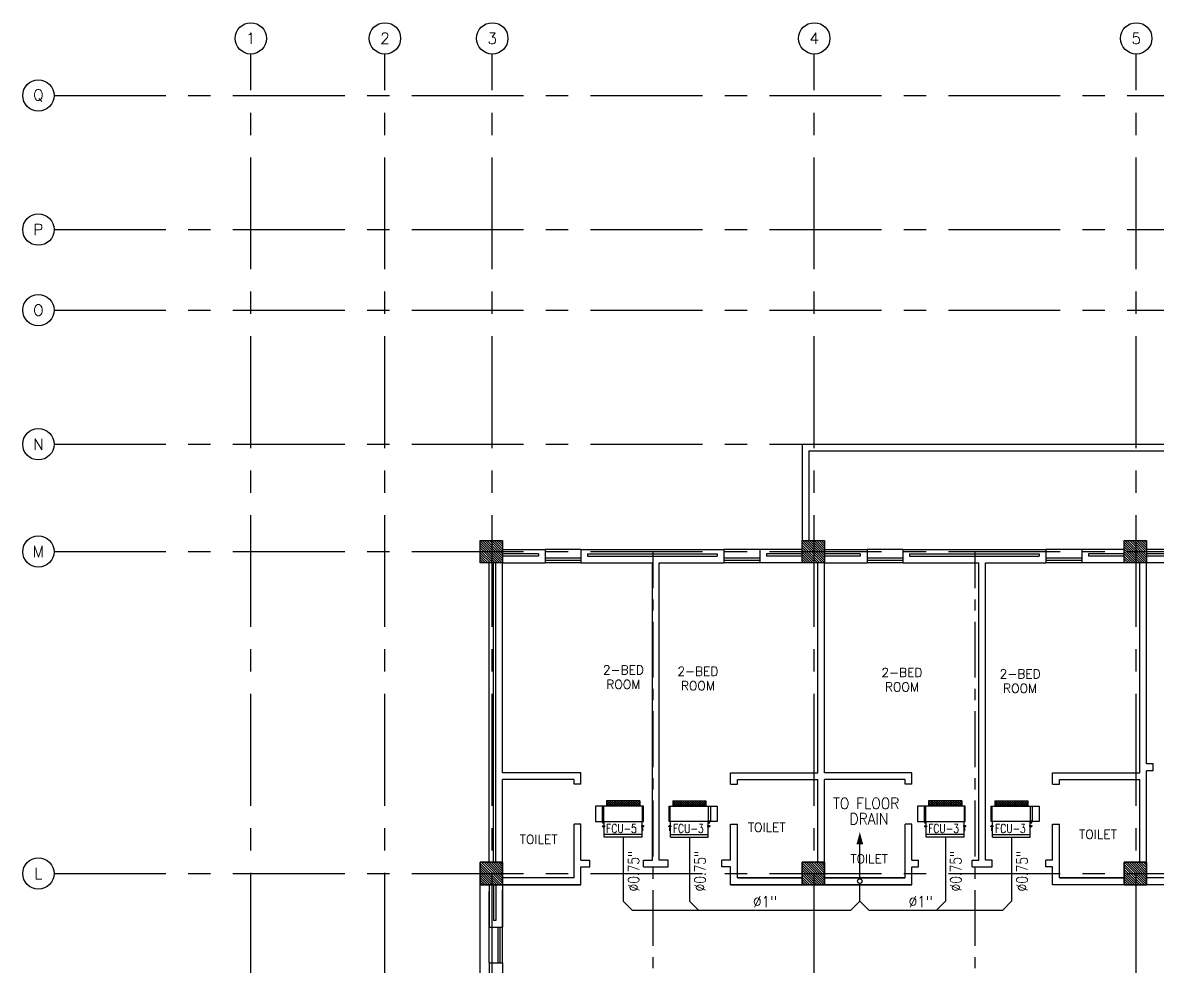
# Model space of a CAD drawing. Extents: x 417866242 to 417866633, y 43498034 to 43498122.
# Drawn here: x 417866557.27 to 417866582.64, y 43498089.98 to 43498111.09 of the extents above; entities that cross this region are included whole.
import ezdxf
from ezdxf.enums import TextEntityAlignment as Align

# ---------------------------------------------------------------- set-up
doc = ezdxf.new("R2010")
doc.units = 0
doc.header["$MEASUREMENT"] = 0
doc.linetypes.add('CENTER', pattern=[2, 1.25, -0.25, 0.25, -0.25])
doc.linetypes.add('CENTERX2', pattern=[4, 2.5, -0.5, 0.5, -0.5])
doc.layers.get('0').update_dxf_attribs({"linetype": 'CONTINUOUS'})
for name, color, linetype in [('AC-CD', 6, 'CONTINUOUS'), ('AC-TEXT', 2, 'CONTINUOUS'), ('AX', 11, 'CONTINUOUS'), ('AX-CR', 7, 'CONTINUOUS'), ('AX-TXT', 2, 'CONTINUOUS'), ('AXES', 11, 'CENTERX2'), ('AXES1', 11, 'CENTER'), ('COL', 11, 'CONTINUOUS'), ('FCU', 6, 'CONTINUOUS'), ('HAT', 11, 'CONTINUOUS'), ('INSUL', 11, 'CONTINUOUS'), ('P-SOLIDWASTE', 6, 'CONTINUOUS'), ('PROJ-L', 11, 'CONTINUOUS'), ('RM-NAME', 11, 'CONTINUOUS'), ('TEXTN', 2, 'CONTINUOUS'), ('WALL', 11, 'CONTINUOUS'), ('WIN', 11, 'CONTINUOUS')]:
    doc.layers.add(name, color=color, linetype=linetype)
doc.styles.add('ROMANS', font='ROMANS.shx', dxfattribs={"width": 0.6})

# ---------------------------------------------------------------- blocks, each defined once
blk = doc.blocks.new('AXU')
at = {"layer": 'AX-CR'}
blk.add_circle((0, 350), 350, dxfattribs=at)
at = {"layer": 'AX-TXT', "style": 'ROMANS'}
blk.add_attdef('AX', text='', height=250, dxfattribs=at).set_placement((0, 350), align=Align.MIDDLE)
blk = doc.blocks.new('AXL')
at = {"layer": 'AX-CR'}
blk.add_circle((-350, 0), 350, dxfattribs=at)
at = {"layer": 'AX-TXT', "style": 'ROMANS'}
blk.add_attdef('AX', text='', height=250, dxfattribs=at).set_placement((-350, 0), align=Align.MIDDLE)
blk = doc.blocks.new('*X63')
at = {"color": 0}
for p, q in [((253129, 177132), (253586, 177590)), ((253129, 177185), (253533, 177590)), ((253129, 177238), (253480, 177590)), ((253129, 177291), (253427, 177590)), ((253129, 177344), (253374, 177590)), ((253129, 177397), (253321, 177590)), ((253129, 177450), (253268, 177590)), ((253129, 177503), (253215, 177590)), ((253129, 177557), (253162, 177590)), ((253139, 177090), (253629, 177579)), ((253192, 177090), (253629, 177526)), ((253245, 177090), (253629, 177473)), ((253298, 177090), (253629, 177420)), ((253351, 177090), (253629, 177367)), ((253404, 177090), (253629, 177314)), ((253457, 177090), (253629, 177261)), ((253510, 177090), (253629, 177208)), ((253563, 177090), (253629, 177155)), ((253616, 177090), (253629, 177102))]:
    blk.add_line(p, q, dxfattribs=at)
blk = doc.blocks.new('*X64')
at = {"color": 0}
for p, q in [((245927, 177090), (246427, 177590)), ((245929, 177145), (246374, 177590)), ((245929, 177198), (246321, 177590)), ((245929, 177251), (246267, 177590)), ((245929, 177304), (246214, 177590)), ((245929, 177357), (246161, 177590)), ((245929, 177410), (246108, 177590)), ((245929, 177463), (246055, 177590)), ((245929, 177516), (246002, 177590)), ((245929, 177569), (245949, 177590)), ((245980, 177090), (246429, 177539)), ((246033, 177090), (246429, 177486)), ((246086, 177090), (246429, 177433)), ((246139, 177090), (246429, 177380)), ((246192, 177090), (246429, 177327)), ((246245, 177090), (246429, 177274)), ((246298, 177090), (246429, 177220)), ((246351, 177090), (246429, 177167)), ((246404, 177090), (246429, 177114))]:
    blk.add_line(p, q, dxfattribs=at)
blk = doc.blocks.new('*X65')
at = {"color": 0}
for p, q in [((238729, 177104), (239214, 177590)), ((238729, 177157), (239161, 177590)), ((238729, 177210), (239108, 177590)), ((238729, 177263), (239055, 177590)), ((238729, 177316), (239002, 177590)), ((238729, 177369), (238949, 177590)), ((238729, 177422), (238896, 177590)), ((238729, 177475), (238843, 177590)), ((238729, 177528), (238790, 177590)), ((238729, 177581), (238737, 177590)), ((238767, 177090), (239229, 177551)), ((238820, 177090), (239229, 177498)), ((238873, 177090), (239229, 177445)), ((238926, 177090), (239229, 177392)), ((238979, 177090), (239229, 177339)), ((239032, 177090), (239229, 177286)), ((239085, 177090), (239229, 177233)), ((239138, 177090), (239229, 177180)), ((239191, 177090), (239229, 177127))]:
    blk.add_line(p, q, dxfattribs=at)
blk = doc.blocks.new('*X72')
at = {"color": 0}
for p, q in [((253129, 169920), (253599, 170390)), ((253129, 169973), (253545, 170390)), ((253129, 170026), (253492, 170390)), ((253129, 170079), (253439, 170390)), ((253129, 170132), (253386, 170390)), ((253129, 170185), (253333, 170390)), ((253129, 170238), (253280, 170390)), ((253129, 170291), (253227, 170390)), ((253129, 170344), (253174, 170390)), ((253152, 169890), (253629, 170367)), ((253205, 169890), (253629, 170314)), ((253258, 169890), (253629, 170261)), ((253311, 169890), (253629, 170208)), ((253364, 169890), (253629, 170155)), ((253417, 169890), (253629, 170102)), ((253470, 169890), (253629, 170049)), ((253523, 169890), (253629, 169996)), ((253576, 169890), (253629, 169942))]:
    blk.add_line(p, q, dxfattribs=at)
blk = doc.blocks.new('COL50')
at = {"layer": 'COL'}
blk.add_lwpolyline([(-250, 250), (-250, -250), (250, -250), (250, 250)], close=True, dxfattribs=at)
blk = doc.blocks.new('*X71')
at = {"color": 0}
for p, q in [((245929, 169932), (246386, 170390)), ((245929, 169985), (246333, 170390)), ((245929, 170038), (246280, 170390)), ((245929, 170091), (246227, 170390)), ((245929, 170144), (246174, 170390)), ((245929, 170197), (246121, 170390)), ((245929, 170250), (246068, 170390)), ((245929, 170303), (246015, 170390)), ((245929, 170357), (245962, 170390)), ((245939, 169890), (246429, 170379)), ((245992, 169890), (246429, 170326)), ((246045, 169890), (246429, 170273)), ((246098, 169890), (246429, 170220)), ((246151, 169890), (246429, 170167)), ((246204, 169890), (246429, 170114)), ((246257, 169890), (246429, 170061)), ((246310, 169890), (246429, 170008)), ((246363, 169890), (246429, 169955)), ((246416, 169890), (246429, 169902))]:
    blk.add_line(p, q, dxfattribs=at)
blk = doc.blocks.new('*X70')
at = {"color": 0}
for p, q in [((238727, 169890), (239227, 170390)), ((238729, 169945), (239174, 170390)), ((238729, 169998), (239121, 170390)), ((238729, 170051), (239067, 170390)), ((238729, 170104), (239014, 170390)), ((238729, 170157), (238961, 170390)), ((238729, 170210), (238908, 170390)), ((238729, 170263), (238855, 170390)), ((238729, 170316), (238802, 170390)), ((238729, 170369), (238749, 170390)), ((238780, 169890), (239229, 170339)), ((238833, 169890), (239229, 170286)), ((238886, 169890), (239229, 170233)), ((238939, 169890), (239229, 170180)), ((238992, 169890), (239229, 170127)), ((239045, 169890), (239229, 170074)), ((239098, 169890), (239229, 170020)), ((239151, 169890), (239229, 169967)), ((239204, 169890), (239229, 169914))]:
    blk.add_line(p, q, dxfattribs=at)
blk = doc.blocks.new('RM1')
at = {"layer": 'RM-NAME', "style": 'ROMANS'}
for tag, p in [('ROOMNAME1', (0, 324)), ('ROOMNAME2', (0, 0))]:
    blk.add_attdef(tag, text='', height=200, dxfattribs=at).set_placement(p, align=Align.MIDDLE)
blk = doc.blocks.new('*X103')
at = {"color": 0}
for p, q in [((16890, -2467), (16943, -2414)), ((16890, -2520), (16990, -2420)), ((16990, -2565), (16890, -2465)), ((16890, -2573), (16990, -2473)), ((16990, -2619), (16890, -2519)), ((16890, -2626), (16990, -2526)), ((16990, -2512), (16892, -2414)), ((16990, -2459), (16945, -2414)), ((16990, -2672), (16890, -2572)), ((16890, -2679), (16990, -2579)), ((16990, -2725), (16890, -2625)), ((16890, -2732), (16990, -2632)), ((16990, -2778), (16890, -2678)), ((16890, -2785), (16990, -2685)), ((16990, -2831), (16890, -2731)), ((16890, -2838), (16990, -2738)), ((16990, -2884), (16890, -2784)), ((16890, -2891), (16990, -2791)), ((16990, -2937), (16890, -2837)), ((16890, -2944), (16990, -2844)), ((16990, -2990), (16890, -2890)), ((16890, -2997), (16990, -2897)), ((16990, -3043), (16890, -2943)), ((16890, -3050), (16990, -2950)), ((16990, -3096), (16890, -2996)), ((16890, -3103), (16990, -3003)), ((16990, -3149), (16890, -3049)), ((16944, -3155), (16890, -3102)), ((16892, -3155), (16990, -3056)), ((16945, -3155), (16990, -3109))]:
    blk.add_line(p, q, dxfattribs=at)
blk = doc.blocks.new('*X102')
at = {"color": 0}
for p, q in [((16890, -2467), (16943, -2414)), ((16890, -2520), (16990, -2420)), ((16990, -2565), (16890, -2465)), ((16890, -2573), (16990, -2473)), ((16990, -2619), (16890, -2519)), ((16890, -2626), (16990, -2526)), ((16990, -2512), (16892, -2414)), ((16990, -2459), (16945, -2414)), ((16990, -2672), (16890, -2572)), ((16890, -2679), (16990, -2579)), ((16990, -2725), (16890, -2625)), ((16890, -2732), (16990, -2632)), ((16990, -2778), (16890, -2678)), ((16890, -2785), (16990, -2685)), ((16990, -2831), (16890, -2731)), ((16890, -2838), (16990, -2738)), ((16990, -2884), (16890, -2784)), ((16890, -2891), (16990, -2791)), ((16990, -2937), (16890, -2837)), ((16890, -2944), (16990, -2844)), ((16990, -2990), (16890, -2890)), ((16890, -2997), (16990, -2897)), ((16990, -3043), (16890, -2943)), ((16890, -3050), (16990, -2950)), ((16990, -3096), (16890, -2996)), ((16890, -3103), (16990, -3003)), ((16990, -3149), (16890, -3049)), ((16944, -3155), (16890, -3102)), ((16892, -3155), (16990, -3056)), ((16945, -3155), (16990, -3109))]:
    blk.add_line(p, q, dxfattribs=at)

msp = doc.modelspace()

# ---------------------------------------------------------------- linework, layer by layer
at = {"layer": 'AC-CD'}
for p, q in [((417866570.693, 43498092.871), (417866570.693, 43498091.44)), ((417866572.179, 43498092.871), (417866572.179, 43498091.44)), ((417866575.985, 43498091.937), (417866575.985, 43498092.756)), ((417866577.899, 43498092.871), (417866577.899, 43498091.44)), ((417866579.379, 43498092.871), (417866579.379, 43498091.44)), ((417866575.985, 43498091.44), (417866575.985, 43498091.837)), ((417866570.693, 43498091.44), (417866570.893, 43498091.24)), ((417866572.179, 43498091.44), (417866572.379, 43498091.24)), ((417866575.785, 43498091.24), (417866575.985, 43498091.44)), ((417866576.185, 43498091.24), (417866575.985, 43498091.44)), ((417866577.899, 43498091.44), (417866577.699, 43498091.24)), ((417866579.379, 43498091.44), (417866579.179, 43498091.24)), ((417866570.893, 43498091.24), (417866575.785, 43498091.24)), ((417866576.185, 43498091.24), (417866579.179, 43498091.24))]:
    msp.add_line(p, q, dxfattribs=at)
msp.add_circle((417866575.985, 43498091.887), 0.05, dxfattribs=at)
at = {"layer": 'AXES'}
for p, q in [((417866562.366, 43498033.573), (417866562.366, 43498110.385)), ((417866565.366, 43498033.573), (417866565.366, 43498110.385)), ((417866567.766, 43498033.573), (417866567.766, 43498110.385)), ((417866574.966, 43498033.573), (417866574.966, 43498110.385)), ((417866582.166, 43498033.573), (417866582.166, 43498110.385)), ((417866557.966, 43498109.457), (417866626.006, 43498109.457)), ((417866557.966, 43498106.457), (417866626.006, 43498106.457)), ((417866557.966, 43498104.657), (417866626.006, 43498104.657)), ((417866557.966, 43498101.657), (417866626.006, 43498101.657)), ((417866557.966, 43498099.257), (417866626.006, 43498099.257)), ((417866557.966, 43498092.057), (417866626.006, 43498092.057))]:
    msp.add_line(p, q, dxfattribs=at)
at = {"layer": 'AXES1'}
for p, q in [((417866571.366, 43498040.437), (417866571.366, 43498099.257)), ((417866578.566, 43498040.437), (417866578.566, 43498099.257))]:
    msp.add_line(p, q, dxfattribs=at)
at = {"layer": 'COL'}
for points in [[(417866567.496, 43498099.007), (417866567.496, 43498099.507), (417866567.996, 43498099.507), (417866567.996, 43498099.007)], [(417866574.696, 43498099.007), (417866574.696, 43498099.507), (417866575.196, 43498099.507), (417866575.196, 43498099.007)], [(417866581.896, 43498099.007), (417866581.896, 43498099.507), (417866582.396, 43498099.507), (417866582.396, 43498099.007)]]:
    msp.add_lwpolyline(points, close=True, dxfattribs=at)
at = {"layer": 'FCU', "color": 3}
for p, q in [((417866570.322, 43498093.683), (417866570.322, 43498093.56)), ((417866571.064, 43498093.683), (417866570.322, 43498093.683)), ((417866571.064, 43498093.683), (417866571.064, 43498093.56)), ((417866571.803, 43498093.683), (417866572.544, 43498093.683)), ((417866571.803, 43498093.683), (417866571.803, 43498093.56)), ((417866572.544, 43498093.683), (417866572.544, 43498093.56)), ((417866577.522, 43498093.683), (417866577.522, 43498093.56)), ((417866578.264, 43498093.683), (417866577.522, 43498093.683)), ((417866578.264, 43498093.683), (417866578.264, 43498093.56)), ((417866579.003, 43498093.683), (417866579.744, 43498093.683)), ((417866579.003, 43498093.683), (417866579.003, 43498093.56)), ((417866579.744, 43498093.683), (417866579.744, 43498093.56)), ((417866570.224, 43498093.56), (417866570.071, 43498093.56)), ((417866570.071, 43498093.56), (417866570.071, 43498093.217)), ((417866570.262, 43498093.217), (417866570.262, 43498093.56)), ((417866571.064, 43498093.583), (417866570.322, 43498093.583)), ((417866571.123, 43498093.217), (417866571.123, 43498093.56)), ((417866571.743, 43498093.217), (417866571.743, 43498093.56)), ((417866571.803, 43498093.583), (417866572.544, 43498093.583)), ((417866572.604, 43498093.217), (417866572.604, 43498093.56)), ((417866572.642, 43498093.56), (417866572.795, 43498093.56)), ((417866572.795, 43498093.56), (417866572.795, 43498093.217)), ((417866577.424, 43498093.56), (417866577.271, 43498093.56)), ((417866577.271, 43498093.56), (417866577.271, 43498093.217)), ((417866577.462, 43498093.217), (417866577.462, 43498093.56)), ((417866578.264, 43498093.583), (417866577.522, 43498093.583)), ((417866578.323, 43498093.217), (417866578.323, 43498093.56)), ((417866578.943, 43498093.217), (417866578.943, 43498093.56)), ((417866579.003, 43498093.583), (417866579.744, 43498093.583)), ((417866579.804, 43498093.217), (417866579.804, 43498093.56)), ((417866579.842, 43498093.56), (417866579.995, 43498093.56)), ((417866579.995, 43498093.56), (417866579.995, 43498093.217)), ((417866570.071, 43498093.217), (417866570.224, 43498093.217)), ((417866570.235, 43498093.192), (417866570.235, 43498093.217)), ((417866570.235, 43498093.192), (417866570.255, 43498093.192)), ((417866570.245, 43498093.176), (417866570.245, 43498093.245)), ((417866570.255, 43498093.192), (417866570.255, 43498093.217)), ((417866572.611, 43498093.192), (417866572.611, 43498093.217)), ((417866572.631, 43498093.192), (417866572.611, 43498093.192)), ((417866572.621, 43498093.176), (417866572.621, 43498093.245)), ((417866572.631, 43498093.192), (417866572.631, 43498093.217)), ((417866572.795, 43498093.217), (417866572.642, 43498093.217)), ((417866577.271, 43498093.217), (417866577.424, 43498093.217)), ((417866577.435, 43498093.192), (417866577.435, 43498093.217)), ((417866577.435, 43498093.192), (417866577.455, 43498093.192)), ((417866577.445, 43498093.176), (417866577.445, 43498093.245)), ((417866577.455, 43498093.192), (417866577.455, 43498093.217)), ((417866579.811, 43498093.192), (417866579.811, 43498093.217)), ((417866579.831, 43498093.192), (417866579.811, 43498093.192)), ((417866579.821, 43498093.176), (417866579.821, 43498093.245)), ((417866579.831, 43498093.192), (417866579.831, 43498093.217)), ((417866579.995, 43498093.217), (417866579.842, 43498093.217)), ((417866570.221, 43498093.113), (417866570.293, 43498093.113)), ((417866570.241, 43498093.123), (417866570.271, 43498093.123)), ((417866570.241, 43498093.103), (417866570.241, 43498093.123)), ((417866570.241, 43498093.103), (417866570.271, 43498093.103)), ((417866570.256, 43498093.084), (417866570.256, 43498093.14)), ((417866571.115, 43498092.932), (417866570.271, 43498092.932)), ((417866571.165, 43498093.113), (417866571.092, 43498093.113)), ((417866571.145, 43498093.123), (417866571.115, 43498093.123)), ((417866571.145, 43498093.103), (417866571.115, 43498093.103)), ((417866571.13, 43498093.068), (417866571.115, 43498093.068)), ((417866571.13, 43498093.013), (417866571.115, 43498093.013)), ((417866571.13, 43498093.093), (417866571.13, 43498093.14)), ((417866571.13, 43498093.013), (417866571.13, 43498093.068)), ((417866571.145, 43498093.103), (417866571.145, 43498093.123)), ((417866571.701, 43498093.113), (417866571.774, 43498093.113)), ((417866571.721, 43498093.103), (417866571.721, 43498093.123)), ((417866571.721, 43498093.123), (417866571.751, 43498093.123)), ((417866571.721, 43498093.103), (417866571.751, 43498093.103)), ((417866571.736, 43498093.093), (417866571.736, 43498093.14)), ((417866571.736, 43498093.068), (417866571.751, 43498093.068)), ((417866571.736, 43498093.013), (417866571.736, 43498093.068)), ((417866571.736, 43498093.013), (417866571.751, 43498093.013)), ((417866571.751, 43498092.932), (417866572.596, 43498092.932)), ((417866572.645, 43498093.113), (417866572.573, 43498093.113)), ((417866572.626, 43498093.123), (417866572.596, 43498093.123)), ((417866572.626, 43498093.103), (417866572.596, 43498093.103)), ((417866572.611, 43498093.084), (417866572.611, 43498093.14)), ((417866572.626, 43498093.103), (417866572.626, 43498093.123)), ((417866577.421, 43498093.113), (417866577.493, 43498093.113)), ((417866577.441, 43498093.123), (417866577.471, 43498093.123)), ((417866577.441, 43498093.103), (417866577.441, 43498093.123)), ((417866577.441, 43498093.103), (417866577.471, 43498093.103)), ((417866577.456, 43498093.084), (417866577.456, 43498093.14)), ((417866578.315, 43498092.932), (417866577.471, 43498092.932)), ((417866578.365, 43498093.113), (417866578.292, 43498093.113)), ((417866578.345, 43498093.123), (417866578.315, 43498093.123)), ((417866578.345, 43498093.103), (417866578.315, 43498093.103)), ((417866578.33, 43498093.068), (417866578.315, 43498093.068)), ((417866578.33, 43498093.013), (417866578.315, 43498093.013)), ((417866578.33, 43498093.093), (417866578.33, 43498093.14)), ((417866578.33, 43498093.013), (417866578.33, 43498093.068)), ((417866578.345, 43498093.103), (417866578.345, 43498093.123)), ((417866578.901, 43498093.113), (417866578.974, 43498093.113)), ((417866578.921, 43498093.103), (417866578.921, 43498093.123)), ((417866578.921, 43498093.123), (417866578.951, 43498093.123)), ((417866578.921, 43498093.103), (417866578.951, 43498093.103)), ((417866578.936, 43498093.093), (417866578.936, 43498093.14)), ((417866578.936, 43498093.068), (417866578.951, 43498093.068)), ((417866578.936, 43498093.013), (417866578.936, 43498093.068)), ((417866578.936, 43498093.013), (417866578.951, 43498093.013)), ((417866578.951, 43498092.932), (417866579.796, 43498092.932)), ((417866579.845, 43498093.113), (417866579.773, 43498093.113)), ((417866579.826, 43498093.123), (417866579.796, 43498093.123)), ((417866579.826, 43498093.103), (417866579.796, 43498093.103)), ((417866579.811, 43498093.084), (417866579.811, 43498093.14)), ((417866579.826, 43498093.103), (417866579.826, 43498093.123))]:
    msp.add_line(p, q, dxfattribs=at)
at = {"layer": 'FCU', "color": 6}
for p, q in [((417866570.224, 43498093.56), (417866570.224, 43498093.217)), ((417866571.144, 43498093.56), (417866570.224, 43498093.56)), ((417866571.144, 43498093.217), (417866571.144, 43498093.56)), ((417866571.722, 43498093.217), (417866571.722, 43498093.56)), ((417866571.722, 43498093.56), (417866572.642, 43498093.56)), ((417866572.642, 43498093.56), (417866572.642, 43498093.217)), ((417866577.424, 43498093.56), (417866577.424, 43498093.217)), ((417866578.344, 43498093.56), (417866577.424, 43498093.56)), ((417866578.344, 43498093.217), (417866578.344, 43498093.56)), ((417866578.922, 43498093.217), (417866578.922, 43498093.56)), ((417866578.922, 43498093.56), (417866579.842, 43498093.56)), ((417866579.842, 43498093.56), (417866579.842, 43498093.217)), ((417866570.224, 43498093.217), (417866571.144, 43498093.217)), ((417866570.271, 43498092.871), (417866570.271, 43498093.217)), ((417866571.115, 43498092.871), (417866571.115, 43498093.217)), ((417866572.642, 43498093.217), (417866571.722, 43498093.217)), ((417866571.751, 43498092.871), (417866571.751, 43498093.217)), ((417866572.596, 43498092.871), (417866572.596, 43498093.217)), ((417866577.424, 43498093.217), (417866578.344, 43498093.217)), ((417866577.471, 43498092.871), (417866577.471, 43498093.217)), ((417866578.315, 43498092.871), (417866578.315, 43498093.217)), ((417866579.842, 43498093.217), (417866578.922, 43498093.217)), ((417866578.951, 43498092.871), (417866578.951, 43498093.217)), ((417866579.796, 43498092.871), (417866579.796, 43498093.217)), ((417866571.115, 43498092.871), (417866570.271, 43498092.871)), ((417866571.751, 43498092.871), (417866572.596, 43498092.871)), ((417866578.315, 43498092.871), (417866577.471, 43498092.871)), ((417866578.951, 43498092.871), (417866579.796, 43498092.871))]:
    msp.add_line(p, q, dxfattribs=at)
at = {"layer": 'INSUL'}
for p, q in [((417866567.796, 43498092.307), (417866567.796, 43498099.007)), ((417866567.846, 43498092.307), (417866567.846, 43498099.007)), ((417866568.796, 43498099.207), (417866567.996, 43498099.207)), ((417866568.796, 43498099.157), (417866567.996, 43498099.157)), ((417866568.796, 43498099.207), (417866568.796, 43498099.157)), ((417866569.896, 43498099.207), (417866569.896, 43498099.157)), ((417866569.896, 43498099.207), (417866572.796, 43498099.207)), ((417866569.896, 43498099.157), (417866572.796, 43498099.157)), ((417866572.796, 43498099.207), (417866572.796, 43498099.157)), ((417866573.896, 43498099.207), (417866573.896, 43498099.157)), ((417866574.696, 43498099.207), (417866573.896, 43498099.207)), ((417866574.696, 43498099.157), (417866573.896, 43498099.157)), ((417866575.996, 43498099.207), (417866575.196, 43498099.207)), ((417866575.996, 43498099.157), (417866575.196, 43498099.157)), ((417866575.996, 43498099.207), (417866575.996, 43498099.157)), ((417866577.096, 43498099.207), (417866577.096, 43498099.157)), ((417866577.096, 43498099.207), (417866579.996, 43498099.207)), ((417866577.096, 43498099.157), (417866579.996, 43498099.157)), ((417866579.996, 43498099.207), (417866579.996, 43498099.157)), ((417866581.896, 43498099.207), (417866581.096, 43498099.207)), ((417866581.096, 43498099.207), (417866581.096, 43498099.157)), ((417866581.896, 43498099.157), (417866581.096, 43498099.157)), ((417866583.396, 43498099.207), (417866582.396, 43498099.207)), ((417866583.396, 43498099.157), (417866582.396, 43498099.157)), ((417866567.796, 43498091.807), (417866567.796, 43498091.007)), ((417866567.846, 43498091.807), (417866567.846, 43498091.007)), ((417866567.846, 43498091.007), (417866567.796, 43498091.007))]:
    msp.add_line(p, q, dxfattribs=at)
at = {"layer": 'P-SOLIDWASTE'}
for points in [[(417866575.985, 43498092.982, 0, 0.15, 0), (417866575.985, 43498092.709, 0.15, 0.15, 0)], [(417866573.367, 43498091.24, 0, 0.15, 0), (417866573.094, 43498091.24, 0.15, 0.15, 0)], [(417866576.537, 43498091.24, 0, 0.15, 0), (417866576.81, 43498091.24, 0.15, 0.15, 0)]]:
    msp.add_lwpolyline(points, format="xyseb", dxfattribs=at)
at = {"layer": 'PROJ-L', "linetype": 'Continuous'}
for p, q in [((417866574.696, 43498101.657), (417866574.696, 43498099.507)), ((417866574.696, 43498101.657), (417866593.196, 43498101.657)), ((417866574.846, 43498101.507), (417866574.846, 43498099.507)), ((417866574.846, 43498101.507), (417866593.046, 43498101.507))]:
    msp.add_line(p, q, dxfattribs=at)
at = {"layer": 'PROJ-L'}
msp.add_line((417866567.496, 43498085.107), (417866567.496, 43498091.807), dxfattribs=at)
at = {"layer": 'WALL'}
for p, q in [((417866567.996, 43498099.307), (417866568.946, 43498099.307)), ((417866568.946, 43498099.307), (417866568.946, 43498099.007)), ((417866569.746, 43498099.307), (417866569.746, 43498099.007)), ((417866569.746, 43498099.307), (417866572.946, 43498099.307)), ((417866572.946, 43498099.307), (417866572.946, 43498099.007)), ((417866573.746, 43498099.307), (417866573.746, 43498099.007)), ((417866574.696, 43498099.307), (417866573.746, 43498099.307)), ((417866575.196, 43498099.307), (417866576.146, 43498099.307)), ((417866576.146, 43498099.307), (417866576.146, 43498099.007)), ((417866576.946, 43498099.307), (417866576.946, 43498099.007)), ((417866576.946, 43498099.307), (417866580.146, 43498099.307)), ((417866580.146, 43498099.307), (417866580.146, 43498099.007)), ((417866581.896, 43498099.307), (417866580.946, 43498099.307)), ((417866580.946, 43498099.307), (417866580.946, 43498099.007)), ((417866583.546, 43498099.307), (417866582.396, 43498099.307)), ((417866567.696, 43498092.307), (417866567.696, 43498099.007)), ((417866567.996, 43498099.007), (417866568.946, 43498099.007)), ((417866567.996, 43498094.307), (417866567.996, 43498099.007)), ((417866569.746, 43498099.007), (417866571.346, 43498099.007)), ((417866571.346, 43498092.357), (417866571.346, 43498099.007)), ((417866571.496, 43498099.007), (417866572.946, 43498099.007)), ((417866571.496, 43498092.357), (417866571.496, 43498099.007)), ((417866574.696, 43498099.007), (417866573.746, 43498099.007)), ((417866575.046, 43498094.307), (417866575.046, 43498099.007)), ((417866575.196, 43498099.007), (417866576.146, 43498099.007)), ((417866575.196, 43498094.307), (417866575.196, 43498099.007)), ((417866576.946, 43498099.007), (417866578.646, 43498099.007)), ((417866578.646, 43498092.357), (417866578.646, 43498099.007)), ((417866578.796, 43498099.007), (417866580.146, 43498099.007)), ((417866578.796, 43498092.357), (417866578.796, 43498099.007)), ((417866581.896, 43498099.007), (417866580.946, 43498099.007)), ((417866582.246, 43498094.307), (417866582.246, 43498099.007)), ((417866583.546, 43498099.007), (417866582.396, 43498099.007)), ((417866582.396, 43498094.507), (417866582.396, 43498099.007)), ((417866582.546, 43498094.357), (417866582.546, 43498094.507)), ((417866569.746, 43498094.307), (417866567.996, 43498094.307)), ((417866569.746, 43498094.057), (417866569.746, 43498094.307)), ((417866573.096, 43498094.057), (417866573.096, 43498094.307)), ((417866573.096, 43498094.307), (417866575.046, 43498094.307)), ((417866577.146, 43498094.307), (417866575.196, 43498094.307)), ((417866577.146, 43498094.057), (417866577.146, 43498094.307)), ((417866580.296, 43498094.057), (417866580.296, 43498094.307)), ((417866580.296, 43498094.307), (417866582.246, 43498094.307)), ((417866582.396, 43498092.307), (417866582.396, 43498094.357)), ((417866567.996, 43498092.307), (417866567.996, 43498094.157)), ((417866569.596, 43498094.157), (417866567.996, 43498094.157)), ((417866569.596, 43498094.057), (417866569.596, 43498094.157)), ((417866569.746, 43498094.057), (417866569.596, 43498094.057)), ((417866573.096, 43498094.057), (417866573.246, 43498094.057)), ((417866573.246, 43498094.057), (417866573.246, 43498094.157)), ((417866573.246, 43498094.157), (417866575.046, 43498094.157)), ((417866575.046, 43498092.307), (417866575.046, 43498094.157)), ((417866575.196, 43498092.307), (417866575.196, 43498094.157)), ((417866576.996, 43498094.157), (417866575.196, 43498094.157)), ((417866576.996, 43498094.057), (417866576.996, 43498094.157)), ((417866577.146, 43498094.057), (417866576.996, 43498094.057)), ((417866580.296, 43498094.057), (417866580.446, 43498094.057)), ((417866580.446, 43498094.057), (417866580.446, 43498094.157)), ((417866580.446, 43498094.157), (417866582.246, 43498094.157)), ((417866582.246, 43498092.307), (417866582.246, 43498094.157)), ((417866569.746, 43498093.157), (417866569.596, 43498093.157)), ((417866569.596, 43498091.957), (417866569.596, 43498093.157)), ((417866569.746, 43498092.357), (417866569.746, 43498093.157)), ((417866573.096, 43498093.157), (417866573.246, 43498093.157)), ((417866573.096, 43498092.357), (417866573.096, 43498093.157)), ((417866573.246, 43498091.957), (417866573.246, 43498093.157)), ((417866577.146, 43498093.157), (417866576.996, 43498093.157)), ((417866576.996, 43498091.957), (417866576.996, 43498093.157)), ((417866577.146, 43498092.357), (417866577.146, 43498093.157)), ((417866580.296, 43498093.157), (417866580.446, 43498093.157)), ((417866580.296, 43498092.357), (417866580.296, 43498093.157)), ((417866580.446, 43498091.957), (417866580.446, 43498093.157)), ((417866569.746, 43498091.807), (417866569.746, 43498092.207)), ((417866573.096, 43498091.807), (417866573.096, 43498092.207)), ((417866577.146, 43498092.357), (417866577.296, 43498092.357)), ((417866577.146, 43498092.207), (417866577.296, 43498092.207)), ((417866577.146, 43498091.807), (417866577.146, 43498092.207)), ((417866577.296, 43498092.207), (417866577.296, 43498092.357)), ((417866578.496, 43498092.207), (417866578.496, 43498092.357)), ((417866578.496, 43498092.357), (417866578.646, 43498092.357)), ((417866578.496, 43498092.207), (417866578.946, 43498092.207)), ((417866578.946, 43498092.357), (417866578.796, 43498092.357)), ((417866578.946, 43498092.207), (417866578.946, 43498092.357)), ((417866580.296, 43498092.357), (417866580.146, 43498092.357)), ((417866580.146, 43498092.207), (417866580.146, 43498092.357)), ((417866580.296, 43498092.207), (417866580.146, 43498092.207)), ((417866580.296, 43498091.807), (417866580.296, 43498092.207)), ((417866567.696, 43498091.807), (417866567.696, 43498091.657)), ((417866567.696, 43498090.857), (417866567.696, 43498091.657)), ((417866567.696, 43498091.657), (417866567.696, 43498090.857)), ((417866567.996, 43498091.807), (417866567.996, 43498090.857)), ((417866567.996, 43498090.857), (417866567.996, 43498091.691)), ((417866567.696, 43498090.857), (417866567.996, 43498090.857)), ((417866567.696, 43498090.057), (417866567.996, 43498090.057)), ((417866567.696, 43498090.057), (417866567.796, 43498090.057)), ((417866567.696, 43498090.057), (417866567.746, 43498090.057)), ((417866567.696, 43498090.057), (417866567.996, 43498090.057)), ((417866567.696, 43498090.057), (417866567.696, 43498088.857)), ((417866567.746, 43498090.057), (417866567.996, 43498090.057)), ((417866567.996, 43498090.057), (417866567.996, 43498089.407))]:
    msp.add_line(p, q, dxfattribs=at)
at = {"layer": 'WALL', "linetype": 'ByBlock'}
for p, q in [((417866582.546, 43498094.507), (417866582.396, 43498094.507)), ((417866582.546, 43498094.357), (417866582.396, 43498094.357)), ((417866569.746, 43498092.357), (417866569.946, 43498092.357)), ((417866569.746, 43498092.207), (417866569.946, 43498092.207)), ((417866569.946, 43498092.207), (417866569.946, 43498092.357)), ((417866571.146, 43498092.207), (417866571.146, 43498092.357)), ((417866571.146, 43498092.357), (417866571.346, 43498092.357)), ((417866571.146, 43498092.207), (417866571.696, 43498092.207)), ((417866571.696, 43498092.357), (417866571.496, 43498092.357)), ((417866571.696, 43498092.207), (417866571.696, 43498092.357)), ((417866573.096, 43498092.357), (417866572.896, 43498092.357)), ((417866572.896, 43498092.207), (417866572.896, 43498092.357)), ((417866573.096, 43498092.207), (417866572.896, 43498092.207)), ((417866569.596, 43498091.957), (417866567.996, 43498091.957)), ((417866569.596, 43498091.957), (417866567.996, 43498091.957)), ((417866574.699, 43498091.957), (417866573.246, 43498091.957)), ((417866574.699, 43498091.957), (417866573.246, 43498091.957)), ((417866573.246, 43498091.957), (417866574.699, 43498091.957)), ((417866573.246, 43498091.957), (417866574.699, 43498091.957)), ((417866575.196, 43498091.957), (417866576.996, 43498091.957)), ((417866576.996, 43498091.957), (417866575.196, 43498091.957)), ((417866576.996, 43498091.957), (417866575.196, 43498091.957)), ((417866581.896, 43498091.957), (417866580.446, 43498091.957)), ((417866580.446, 43498091.957), (417866581.896, 43498091.957)), ((417866584.021, 43498091.957), (417866582.396, 43498091.957)), ((417866567.971, 43498091.807), (417866569.746, 43498091.807)), ((417866567.971, 43498091.807), (417866569.746, 43498091.807)), ((417866569.746, 43498091.807), (417866567.971, 43498091.807)), ((417866574.699, 43498091.807), (417866573.096, 43498091.807)), ((417866574.699, 43498091.807), (417866573.096, 43498091.807)), ((417866573.096, 43498091.807), (417866574.699, 43498091.807)), ((417866575.196, 43498091.807), (417866577.146, 43498091.807)), ((417866575.196, 43498091.807), (417866577.146, 43498091.807)), ((417866577.146, 43498091.807), (417866575.196, 43498091.807)), ((417866581.896, 43498091.807), (417866580.296, 43498091.807)), ((417866581.896, 43498091.807), (417866580.296, 43498091.807)), ((417866584.171, 43498091.807), (417866582.396, 43498091.807))]:
    msp.add_line(p, q, dxfattribs=at)
at = {"layer": 'WALL', "linetype": 'ByBlock', "ltscale": 0.3}
for points in [[(417866567.496, 43498099.507), (417866567.996, 43498099.507), (417866567.996, 43498099.007), (417866567.496, 43498099.007)], [(417866574.696, 43498099.507), (417866575.198, 43498099.507), (417866575.198, 43498099.007), (417866574.696, 43498099.007)], [(417866581.896, 43498099.507), (417866582.396, 43498099.507), (417866582.396, 43498099.007), (417866581.896, 43498099.007)], [(417866567.496, 43498092.307), (417866567.996, 43498092.307), (417866567.996, 43498091.807), (417866567.496, 43498091.807)], [(417866574.696, 43498092.307), (417866575.196, 43498092.307), (417866575.196, 43498091.807), (417866574.696, 43498091.807)], [(417866581.896, 43498092.307), (417866582.396, 43498092.307), (417866582.396, 43498091.807), (417866581.896, 43498091.807)]]:
    msp.add_lwpolyline(points, close=True, dxfattribs=at)
at = {"layer": 'WIN'}
for p, q in [((417866569.746, 43498099.307), (417866568.946, 43498099.307)), ((417866573.746, 43498099.307), (417866572.946, 43498099.307)), ((417866576.946, 43498099.307), (417866576.146, 43498099.307)), ((417866580.946, 43498099.307), (417866580.146, 43498099.307)), ((417866569.746, 43498099.107), (417866568.946, 43498099.107)), ((417866569.746, 43498099.057), (417866568.946, 43498099.057)), ((417866569.746, 43498099.007), (417866568.946, 43498099.007)), ((417866573.746, 43498099.107), (417866572.946, 43498099.107)), ((417866573.746, 43498099.057), (417866572.946, 43498099.057)), ((417866573.746, 43498099.007), (417866572.946, 43498099.007)), ((417866576.946, 43498099.107), (417866576.146, 43498099.107)), ((417866576.946, 43498099.057), (417866576.146, 43498099.057)), ((417866576.946, 43498099.007), (417866576.146, 43498099.007)), ((417866580.946, 43498099.107), (417866580.146, 43498099.107)), ((417866580.946, 43498099.057), (417866580.146, 43498099.057)), ((417866580.946, 43498099.007), (417866580.146, 43498099.007)), ((417866567.696, 43498090.057), (417866567.696, 43498090.857)), ((417866567.696, 43498090.855), (417866567.696, 43498090.857)), ((417866567.896, 43498090.057), (417866567.896, 43498090.857)), ((417866567.946, 43498090.057), (417866567.946, 43498090.857)), ((417866567.946, 43498090.057), (417866567.946, 43498090.857)), ((417866567.996, 43498090.057), (417866567.996, 43498090.857)), ((417866567.996, 43498090.855), (417866567.996, 43498090.857)), ((417866567.696, 43498090.057), (417866567.696, 43498090.057)), ((417866567.746, 43498090.057), (417866567.746, 43498090.057)), ((417866567.996, 43498090.057), (417866567.996, 43498090.057))]:
    msp.add_line(p, q, dxfattribs=at)

# ---------------------------------------------------------------- block references
at = {"layer": 'AX', "xscale": 0.0009999871253967285, "yscale": 0.001000002026557922, "zscale": 0.001}
for name, p, values in [('AXU', (417866562.366, 43498110.385), {'AX': '1'}), ('AXU', (417866565.366, 43498110.385), {'AX': '2'}), ('AXU', (417866567.766, 43498110.385), {'AX': '3'}), ('AXU', (417866574.966, 43498110.385), {'AX': '4'}), ('AXU', (417866582.166, 43498110.385), {'AX': '5'}), ('AXL', (417866557.966, 43498109.457), {'AX': 'Q'}), ('AXL', (417866557.966, 43498106.457), {'AX': 'P'}), ('AXL', (417866557.966, 43498104.657), {'AX': 'O'}), ('AXL', (417866557.966, 43498101.657), {'AX': 'N'}), ('AXL', (417866557.966, 43498099.257), {'AX': 'M'}), ('AXL', (417866557.966, 43498092.057), {'AX': 'L'})]:
    msp.add_blockref(name, p, dxfattribs=at).add_auto_attribs(values)
at = {"layer": 'COL', "xscale": 0.0009999871253967285, "yscale": 0.001000002026557922, "zscale": 0.001}
for p in [(417866567.746, 43498092.057), (417866574.946, 43498092.057), (417866582.146, 43498092.057)]:
    msp.add_blockref('COL50', p, dxfattribs=at)
at = {"layer": 'FCU', "color": 11, "extrusion": (0, 0, -1), "xscale": -0.001000002026557922, "yscale": 0.001000002026557922, "zscale": -0.001, "rotation": 270}
for p in [(-417866567.909, 43498076.692), (-417866575.109, 43498076.692)]:
    msp.add_blockref('*X102', p, dxfattribs=at)
at = {"layer": 'FCU', "color": 11, "xscale": -0.001000002026557922, "yscale": 0.001000002026557922, "zscale": 0.001, "rotation": 270}
for p in [(417866574.958, 43498076.692), (417866582.158, 43498076.692)]:
    msp.add_blockref('*X103', p, dxfattribs=at)
at = {"layer": 'HAT', "xscale": -0.0009999871253967285, "yscale": 0.001000002026557922, "zscale": 0.001}
for name in ['*X63', '*X64', '*X65', '*X72', '*X71', '*X70']:
    msp.add_blockref(name, (417866821.124, 43497921.917), dxfattribs=at)
at = {"layer": 'RM-NAME'}
ref = msp.add_blockref('RM1', (417866570.698, 43498096.286), dxfattribs=dict(at, xscale=-0.0009999871253967285, yscale=0.001000002026557922, zscale=0.001))
ref.add_attrib('ROOMNAME2', 'ROOM', dxfattribs={"height": 0.2, "style": 'ROMANS'}).set_placement((417866570.698, 43498096.286), align=Align.MIDDLE)
ref.add_attrib('ROOMNAME1', '2-BED', dxfattribs={"height": 0.2, "style": 'ROMANS'}).set_placement((417866570.698, 43498096.61), align=Align.MIDDLE)
ref = msp.add_blockref('RM1', (417866572.365, 43498096.255), dxfattribs=dict(at, xscale=-0.0009999871253967285, yscale=0.001000002026557922, zscale=0.001))
ref.add_attrib('ROOMNAME2', 'ROOM', dxfattribs={"height": 0.2, "style": 'ROMANS'}).set_placement((417866572.365, 43498096.255), align=Align.MIDDLE)
ref.add_attrib('ROOMNAME1', '2-BED', dxfattribs={"height": 0.2, "style": 'ROMANS'}).set_placement((417866572.365, 43498096.579), align=Align.MIDDLE)
ref = msp.add_blockref('RM1', (417866576.927, 43498096.229), dxfattribs=dict(at, xscale=-0.0009999871253967285, yscale=0.001000002026557922, zscale=0.001))
ref.add_attrib('ROOMNAME2', 'ROOM', dxfattribs={"height": 0.2, "style": 'ROMANS'}).set_placement((417866576.927, 43498096.229), align=Align.MIDDLE)
ref.add_attrib('ROOMNAME1', '2-BED', dxfattribs={"height": 0.2, "style": 'ROMANS'}).set_placement((417866576.927, 43498096.553), align=Align.MIDDLE)
ref = msp.add_blockref('RM1', (417866579.569, 43498096.198), dxfattribs=dict(at, xscale=-0.0009999871253967285, yscale=0.001000002026557922, zscale=0.001))
ref.add_attrib('ROOMNAME2', 'ROOM', dxfattribs={"height": 0.2, "style": 'ROMANS'}).set_placement((417866579.569, 43498096.198), align=Align.MIDDLE)
ref.add_attrib('ROOMNAME1', '2-BED', dxfattribs={"height": 0.2, "style": 'ROMANS'}).set_placement((417866579.569, 43498096.521), align=Align.MIDDLE)
ref = msp.add_blockref('RM1', (417866573.903, 43498093.09), dxfattribs=dict(at, xscale=0.0009999871253967285, yscale=0.001000002026557922, zscale=0.001))
ref.add_attrib('ROOMNAME2', 'TOILET', dxfattribs={"height": 0.2, "style": 'ROMANS'}).set_placement((417866573.903, 43498093.09), align=Align.MIDDLE)
ref = msp.add_blockref('RM1', (417866568.803, 43498092.82), dxfattribs=dict(at, xscale=0.0009999871253967285, yscale=0.001000002026557922, zscale=0.001))
ref.add_attrib('ROOMNAME2', 'TOILET', dxfattribs={"height": 0.2, "style": 'ROMANS'}).set_placement((417866568.803, 43498092.82), align=Align.MIDDLE)
ref = msp.add_blockref('RM1', (417866581.31, 43498092.933), dxfattribs=dict(at, xscale=0.0009999871253967285, yscale=0.001000002026557922, zscale=0.001))
ref.add_attrib('ROOMNAME2', 'TOILET', dxfattribs={"height": 0.2, "style": 'ROMANS'}).set_placement((417866581.31, 43498092.933), align=Align.MIDDLE)
ref = msp.add_blockref('RM1', (417866576.195, 43498092.385), dxfattribs=dict(at, xscale=0.0009999871253967285, yscale=0.001000002026557922, zscale=0.001))
ref.add_attrib('ROOMNAME2', 'TOILET', dxfattribs={"height": 0.2, "style": 'ROMANS'}).set_placement((417866576.195, 43498092.385), align=Align.MIDDLE)

# ---------------------------------------------------------------- texts
at = {"layer": 'AC-TEXT', "style": 'ROMANS', "width": 0.9}
for s, p in [('TO FLOOR ', (417866575.383, 43498093.501)), ('DRAIN', (417866575.756, 43498093.155))]:
    msp.add_text(s, height=0.25, dxfattribs=at).set_placement(p)
at = {"layer": 'AC-TEXT', "style": 'ROMANS', "width": 0.8}
for p in [(417866570.926, 43498092.042), (417866572.412, 43498092.042), (417866578.132, 43498092.042), (417866579.612, 43498092.042)]:
    msp.add_text(' %%c0.75"', height=0.25, rotation=90, dxfattribs=at).set_placement(p, align=Align.MIDDLE)
at = {"layer": 'AC-TEXT', "style": 'ROMANS', "width": 0.9}
for p in [(417866573.787, 43498091.426), (417866577.268, 43498091.426)]:
    msp.add_text(' %%c1"', height=0.25, dxfattribs=at).set_placement(p, align=Align.MIDDLE)
at = {"layer": 'TEXTN', "style": 'ROMANS', "width": 0.75}
for s, p in [('FCU-5', (417866570.311, 43498092.964)), ('FCU-3', (417866571.805, 43498092.964)), ('FCU-3', (417866577.514, 43498092.964)), ('FCU-3', (417866579.008, 43498092.964))]:
    msp.add_text(s, height=0.2, dxfattribs=at).set_placement(p)

doc.saveas('drawing.dxf')
